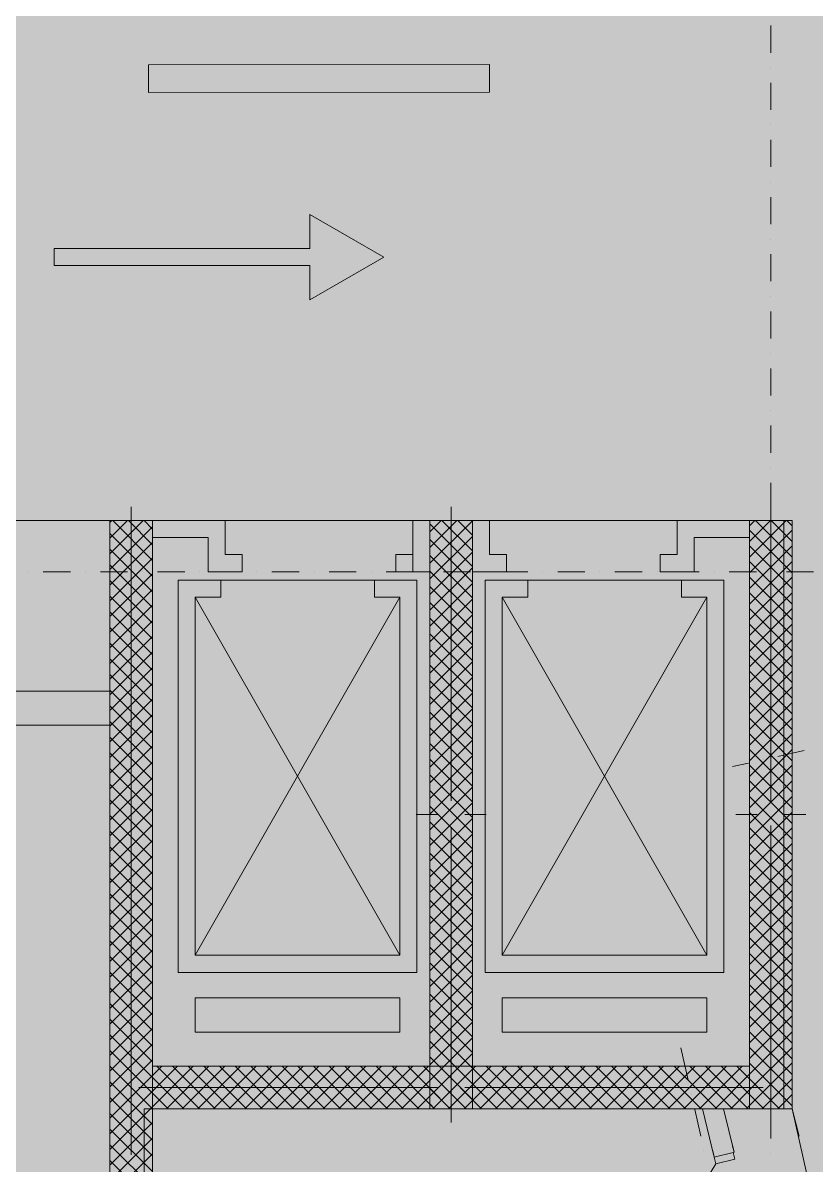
# Model space of a CAD drawing. Header units: centimetres. Extents: x -6805 to 4309, y -7338 to 617.
# Drawn here: x -164 to 302, y -1207 to -537 of the extents above; entities that cross this region are included whole.
import ezdxf

# ---------------------------------------------------------------- set-up
doc = ezdxf.new("R2010")
doc.units = ezdxf.units.CM
for name, color, linetype in [('PDF_ - DEPO_MOREA', 7, 'Continuous'), ('PDF_ - Muret e reja', 7, 'Continuous'), ('PDF_A - Fill Zone', 7, 'Continuous'), ('PDF_A - Muret', 7, 'Continuous'), ('PDF_A - Shtyllat', 7, 'Continuous')]:
    doc.layers.add(name, color=color, linetype=linetype)
for name, color, linetype, true_color in [('PDF_ - MESI I RRUGES', 7, 'Continuous', 0x7f7f7f), ('PDF_ - SHENJAT_RRUGA', 7, 'Continuous', 0x7f7f7f), ('PDF_2D Drafting - General', 7, 'Continuous', 0x7f7f7f), ('PDF_A - Akset', 7, 'Continuous', 0xfd4435), ('PDF_A - Pllaka Themel', 7, 'Continuous', 0x7f7f7f), ('PDF_A -Polyline', 7, 'Continuous', 0x7f7f7f), ('PDF_Solid Fills', 7, 'Continuous', 0x029e21)]:
    doc.layers.add(name, color=color, linetype=linetype, true_color=true_color)

msp = doc.modelspace()

# ---------------------------------------------------------------- hatches: boundary and pattern name
at = {"layer": 'PDF_ - DEPO_MOREA', "true_color": 0x029e21, "transparency": 33554559}
msp.add_hatch(color=104, dxfattribs=at).paths.add_polyline_path([(-87.35, -1354.17), (-87.35, -1174.02), (235.27, -1174.06), (279.76, -1331.86), (253.72, -1337.7), (250.57, -1354.17)])
at = {"layer": 'PDF_ - Muret e reja', "transparency": 33554559}
msp.add_hatch(color=256, dxfattribs=at).paths.add_polyline_path([(235.43, -1174.02), (247.62, -1174.02), (253.85, -1199.53), (242.18, -1202.38), (235.27, -1174.06)])
at = {"layer": 'PDF_ - SHENJAT_RRUGA', "true_color": 0xffffff, "transparency": 33554559}
msp.add_hatch(color=7, dxfattribs=at).paths.add_polyline_path([(48.41, -674.09), (4.91, -699.11), (4.91, -679.1), (-145.21, -679.1), (-145.21, -669.08), (4.91, -669.08), (4.91, -649.07)])
at = {"layer": 'PDF_A - Fill Zone', "true_color": 0x93a0c6, "transparency": 33554559}
msp.add_hatch(color=253, dxfattribs=at).paths.add_polyline_path([(-447.66, -308.22), (916.94, -308.22), (916.94, -1306.84), (921.31, -1326.37), (872.49, -1337.33), (1189.12, -2748.46), (667.5, -2865.5), (356.01, -1477.32), (320.99, -1485.18), (248.37, -1161.51), (-99.87, -1161.51), (-99.87, -1589.37), (-447.66, -1589.37)])
at = {"layer": 'PDF_A - Pllaka Themel', "true_color": 0xd5d5d5, "transparency": 33554559}
h = msp.add_hatch(color=254, dxfattribs=at)
h.paths.add_polyline_path([(-5581.92, -878.77), (-5581.92, -838.74), (-5656.99, -838.74), (-5656.99, -378.27), (-5641.97, -378.27), (-5641.97, 287.29), (-2884.66, 287.29), (-432.6, 287.29), (-419.79, 287.29), (978.3, 287.29), (978.3, -308.22), (1644.1, -308.22), (1644.1, -1142.36), (931.04, -1302.36), (1552.22, -1164.4), (1863.25, -2555.08), (1863.27, -2555.07), (2158.71, -3867.26), (2155.22, -3868.03), (2646.93, -6059.23), (2017.8, -6200.41), (2017.67, -6199.86), (-1597.03, -7011.01), (-1702.67, -6540.31), (-1846.28, -6572.52), (-1976.98, -6060.13), (-1982.53, -5964.43), (-1838.96, -5932.29), (-2055.74, -4966.25), (-2419.29, -4966.25), (-2929.7, -4966.25), (-2929.7, -2144.79), (-2909.68, -2144.79), (-2904.73, -1595.67), (-4731.2, -1619.36), (-4671.15, -1619.36), (-4671.15, -2159.83), (-5099.03, -2159.81), (-5102.54, -2159.76), (-5106.05, -2159.61), (-5109.55, -2159.37), (-5113.04, -2159.02), (-5116.52, -2158.59), (-5119.99, -2158.04), (-5123.44, -2157.41), (-5126.87, -2156.67), (-5130.27, -2155.85), (-5133.66, -2154.92), (-5137.02, -2153.9), (-5140.35, -2152.79), (-5143.64, -2151.59), (-5146.9, -2150.29), (-5150.13, -2148.9), (-5153.31, -2147.42), (-5156.45, -2145.85), (-5159.54, -2144.2), (-5162.59, -2142.46), (-5165.59, -2140.63), (-5168.53, -2138.72), (-5171.42, -2136.74), (-5174.26, -2134.66), (-5177.03, -2132.51), (-5179.74, -2130.29), (-5182.39, -2127.99), (-5184.97, -2125.61), (-5187.49, -2123.17), (-5189.94, -2120.65), (-5192.31, -2118.06), (-5194.61, -2115.42), (-5196.84, -2112.71), (-5198.99, -2109.93), (-5201.06, -2107.1), (-5203.05, -2104.21), (-5204.96, -2101.26), (-5206.78, -2098.27), (-5208.52, -2095.21), (-5210.18, -2092.12), (-5211.74, -2088.99), (-5213.22, -2085.8), (-5214.61, -2082.58), (-5215.9, -2079.32), (-5217.11, -2076.02), (-5218.22, -2072.69), (-5219.24, -2069.33), (-5220.16, -2065.95), (-5220.99, -2062.55), (-5221.72, -2059.11), (-5222.36, -2055.66), (-5222.9, -2052.19), (-5223.34, -2048.71), (-5223.69, -2045.22), (-5223.93, -2041.71), (-5224.08, -2038.21), (-5224.13, -2034.71), (-5224.12, -1589.37), (-5276.67, -1564.36), (-5842.14, -1564.36), (-5842.14, -878.77)])
h.paths.add_polyline_path([(-1884.8, -2746.4), (-1725.78, -2754.1), (-263.28, -2617.91), (-272.05, -2578.85), (-296.78, -2580.25), (-343.47, -2075.77), (-1348.13, -2129.78), (-1534.78, -2147.18), (-1533.4, -2162.02), (-1836.78, -2167.48), (-1836.78, -2147.45), (-1876.81, -2147.45), (-1876.81, -2187.49), (-1531.07, -2187.03), (-1493.33, -2681.24), (-1884.8, -2706.36)])
h.paths.add_polyline_path([(-452.61, -1589.37), (-91.92, -1583.39), (-92.31, -1174.02), (283, -1174.02), (283, -828.73), (-419.79, -828.73), (-427.6, -828.73), (-452.61, -828.73)])
h.paths.add_polyline_path([(413.21, -3713.81), (401.11, -3715.64), (389.02, -3717.55), (376.94, -3719.54), (364.87, -3721.61), (352.83, -3723.77), (340.79, -3726.01), (328.77, -3728.32), (316.77, -3730.71), (304.78, -3733.18)])
at = {"layer": 'PDF_A - Pllaka Themel', "true_color": 0xbfbfbf, "transparency": 33554559}
h = msp.add_hatch(color=9, dxfattribs=at)
h.paths.add_polyline_path([(-5637.01, -378.27), (-5637.01, -315.22), (-447.66, -308.19), (-447.66, -308.22), (963.52, -308.22), (963.52, -763.68), (936, -763.68), (936, -863.76), (963.52, -863.76), (964.76, -1337.14), (925.69, -1345.91), (892.3, -1353.4), (988.45, -1782.56), (1104.37, -2300.85), (1195.01, -2706.12), (1170.59, -2711.59), (1193.36, -2813.05), (1455.74, -3983.06), (1827.47, -5638.02), (1828.36, -5640.74), (1829.15, -5643.5), (1829.85, -5646.27), (1830.45, -5649.07), (1830.96, -5651.88), (1831.36, -5654.72), (1831.66, -5657.56), (1831.87, -5660.41), (1831.97, -5663.28), (1831.97, -5666.14), (1831.89, -5669), (1831.69, -5671.85), (1831.39, -5674.7), (1831, -5677.54), (1830.51, -5680.35), (1829.92, -5683.16), (1829.24, -5685.93), (1828.46, -5688.68), (1827.57, -5691.41), (1826.6, -5694.1), (1825.54, -5696.75), (1824.38, -5699.37), (1823.12, -5701.94), (1821.78, -5704.47), (1820.36, -5706.95), (1818.84, -5709.39), (1817.26, -5711.76), (1815.57, -5714.08), (1813.81, -5716.34), (1811.98, -5718.54), (1810.07, -5720.67), (1808.09, -5722.73), (1806.03, -5724.72), (1803.91, -5726.64), (1801.72, -5728.48), (1799.47, -5730.25), (1797.16, -5731.93), (1794.79, -5733.54), (1792.36, -5735.06), (1789.88, -5736.5), (1787.36, -5737.84), (1784.8, -5739.1), (1782.18, -5740.27), (1779.53, -5741.34), (1776.84, -5742.32), (-1865.84, -6559.76), (-1972.03, -6060.13), (1187.39, -5351.16), (1189.51, -5350.66), (1191.61, -5350.07), (1193.68, -5349.39), (1195.73, -5348.62), (1197.73, -5347.75), (1199.69, -5346.8), (1201.61, -5345.77), (1203.49, -5344.64), (1205.3, -5343.44), (1207.07, -5342.15), (1208.77, -5340.79), (1210.42, -5339.35), (1212, -5337.85), (1213.51, -5336.27), (1214.94, -5334.62), (1216.3, -5332.92), (1217.59, -5331.15), (1218.79, -5329.34), (1219.92, -5327.46), (1220.96, -5325.54), (1221.91, -5323.58), (1222.78, -5321.58), (1223.55, -5319.53), (1224.23, -5317.46), (1224.82, -5315.36), (1225.32, -5313.24), (1225.72, -5311.09), (1226.02, -5308.93), (1226.23, -5306.75), (1226.34, -5304.58), (1226.35, -5302.4), (1226.28, -5300.21), (1226.1, -5298.04), (1225.82, -5295.88), (1225.45, -5293.73), (1224.97, -5291.59), (967.71, -4147.99), (967.16, -4145.82), (966.5, -4143.68), (965.76, -4141.58), (964.92, -4139.51), (963.99, -4137.47), (962.97, -4135.49), (961.86, -4133.55), (960.67, -4131.65), (959.39, -4129.82), (958.04, -4128.05), (956.6, -4126.34), (955.09, -4124.68), (953.5, -4123.11), (951.86, -4121.6), (950.14, -4120.18), (948.36, -4118.82), (946.52, -4117.55), (944.63, -4116.36), (942.68, -4115.26), (940.7, -4114.24), (938.66, -4113.31), (936.59, -4112.48), (934.48, -4111.74), (932.34, -4111.1), (930.17, -4110.55), (927.98, -4110.1), (925.78, -4109.75), (923.56, -4109.49), (921.33, -4109.34), (919.09, -4109.28), (916.86, -4109.32), (914.63, -4109.47), (912.41, -4109.71), (910.2, -4110.05), (908.01, -4110.49), (526.4, -4196.13), (467.81, -4209.28), (455.58, -4213.1), (443.37, -4217.02), (431.2, -4221.04), (419.06, -4225.14), (406.95, -4229.34), (394.87, -4233.64), (382.82, -4238.02), (370.82, -4242.51), (358.84, -4247.08), (346.9, -4251.74), (335, -4256.5), (323.13, -4261.35), (311.3, -4266.29), (299.52, -4271.32), (287.76, -4276.44), (276.06, -4281.65), (264.38, -4286.96), (252.76, -4292.35), (241.17, -4297.83), (229.62, -4303.41), (218.13, -4309.06), (206.67, -4314.81), (195.26, -4320.65), (183.89, -4326.58), (172.57, -4332.6), (161.3, -4338.69), (150.07, -4344.88), (138.9, -4351.16), (127.76, -4357.52), (116.69, -4363.96), (105.66, -4370.49), (94.67, -4377.1), (83.75, -4383.8), (72.87, -4390.59), (62.05, -4397.46), (51.28, -4404.41), (40.57, -4411.44), (29.91, -4418.56), (19.3, -4425.76), (8.75, -4433.04), (-1.74, -4440.41), (-13.44, -4447.77), (-25.18, -4455.07), (-36.98, -4462.26), (-48.83, -4469.39), (-60.73, -4476.42), (-72.67, -4483.38), (-84.67, -4490.25), (-96.72, -4497.03), (-108.81, -4503.72), (-120.96, -4510.33), (-133.14, -4516.85), (-145.38, -4523.29), (-157.66, -4529.64), (-169.99, -4535.9), (-182.35, -4542.07), (-194.77, -4548.16), (-207.22, -4554.16), (-219.72, -4560.06), (-232.26, -4565.88), (-244.84, -4571.62), (-257.46, -4577.25), (-270.12, -4582.81), (-282.82, -4588.26), (-295.56, -4593.64), (-308.33, -4598.91), (-321.15, -4604.1), (-333.99, -4609.2), (-346.88, -4614.21), (-359.81, -4619.12), (-372.76, -4623.95), (-385.74, -4628.67), (-398.77, -4633.31), (-411.82, -4637.86), (-424.92, -4642.31), (-438.03, -4646.67), (-451.18, -4650.93), (-464.37, -4655.11), (-477.57, -4659.18), (-490.81, -4663.17), (-2040.76, -5010.98), (-2050.79, -4966.25), (-2414.34, -4966.25), (-2414.34, -4749.36), (-2414.57, -2387.78), (-2414.58, -2276.48), (-2415.05, -2272.78), (-2415.63, -2269.1), (-2416.31, -2265.43), (-2417.08, -2261.78), (-2417.93, -2258.14), (-2418.89, -2254.54), (-2419.94, -2250.96), (-2421.09, -2247.41), (-2422.32, -2243.88), (-2423.65, -2240.39), (-2425.06, -2236.94), (-2426.57, -2233.53), (-2428.15, -2230.15), (-2429.84, -2226.82), (-2431.6, -2223.53), (-2433.45, -2220.29), (-2435.38, -2217.11), (-2437.39, -2213.97), (-2439.5, -2210.88), (-2441.67, -2207.85), (-2443.93, -2204.87), (-2446.26, -2201.96), (-2448.66, -2199.11), (-2451.13, -2196.32), (-2453.69, -2193.59), (-2456.31, -2190.94), (-2459, -2188.35), (-2461.74, -2185.84), (-2464.57, -2183.38), (-2467.45, -2181.02), (-2470.39, -2178.72), (-2473.38, -2176.5), (-2476.44, -2174.36), (-2479.55, -2172.3), (-2482.72, -2170.32), (-2485.93, -2168.43), (-2489.19, -2166.61), (-2492.5, -2164.89), (-2495.85, -2163.24), (-2499.24, -2161.69), (-2502.68, -2160.23), (-2506.15, -2158.85), (-2509.65, -2157.57), (-2513.18, -2156.38), (-2904.72, -2164.81), (-2899.72, -1589.37), (-2414.31, -1589.37), (-2414.31, -828.73), (-4726.25, -828.73), (-4726.25, -1619.36), (-5219.16, -1619.35), (-5219.16, -2036.14), (-5219.17, -2034.71), (-5219.16, -1589.37), (-5271.71, -1564.36), (-5253.39, -1564.36), (-5253.39, -878.77), (-5576.97, -878.77), (-5576.97, -838.74), (-5652.02, -838.74), (-5652.02, -378.27)])
h.paths.add_polyline_path([(-1883.87, -1589.37), (-1863.84, -1589.37), (-1863.84, -1634.38), (-1863.88, -1634.38), (-1863.88, -2147.18), (-1836.55, -2147.45), (-1871.85, -2147.45), (-1871.85, -2187.49), (-1831.82, -2187.43), (-1831.82, -2147.5), (-1529.51, -2150.6), (-1526.54, -2182.48), (-1488.38, -2681.24), (-1718.52, -2706.37), (-1879.85, -2706.36), (-1879.85, -2746.4), (-1720.83, -2754.1), (-221.28, -2598.22), (-135.83, -2979.09), (-1425.42, -3268.45), (-1880.43, -3268.45), (-1873.52, -4356.82), (-1873.76, -4358.94), (-1873.89, -4361.07), (-1873.93, -4363.2), (-1873.88, -4365.33), (-1873.71, -4367.46), (-1873.46, -4369.58), (-1873.11, -4371.68), (-1872.67, -4373.76), (-1872.13, -4375.84), (-1871.5, -4377.87), (-1870.77, -4379.88), (-1869.95, -4381.85), (-1869.05, -4383.78), (-1868.06, -4385.67), (-1866.97, -4387.5), (-1865.81, -4389.3), (-1864.58, -4391.03), (-1863.26, -4392.71), (-1861.87, -4394.32), (-1860.39, -4395.87), (-1858.86, -4397.35), (-1857.26, -4398.76), (-1855.59, -4400.1), (-1853.87, -4401.36), (-1852.09, -4402.54), (-1850.27, -4403.63), (-1848.39, -4404.64), (-1846.46, -4405.56), (-1844.51, -4406.4), (-1842.5, -4407.15), (-1840.47, -4407.79), (-1838.41, -4408.35), (-1836.33, -4408.82), (-1834.23, -4409.19), (-1832.12, -4409.47), (-1829.99, -4409.65), (-1827.86, -4409.72), (-1825.73, -4409.7), (-1823.6, -4409.59), (-1821.48, -4409.38), (-1819.37, -4409.07), (-657.92, -4148.44), (-657.8, -4148.96), (-640.87, -4142.08), (-623.98, -4135.12), (-607.12, -4128.08), (-590.3, -4120.94), (-573.52, -4113.7), (-556.78, -4106.38), (-540.08, -4098.97), (-523.41, -4091.48), (-506.79, -4083.89), (-490.21, -4076.22), (-473.66, -4068.46), (-457.17, -4060.61), (-440.7, -4052.67), (-424.29, -4044.65), (-407.92, -4036.54), (-391.58, -4028.34), (-375.3, -4020.05), (-359.06, -4011.68), (-342.86, -4003.22), (-326.71, -3994.68), (-310.6, -3986.05), (-294.54, -3977.33), (-278.53, -3968.52), (-262.57, -3959.64), (-246.65, -3950.67), (-230.77, -3941.62), (-214.95, -3932.48), (-199.18, -3923.26), (-183.46, -3913.95), (-171.76, -3907.67), (-160.01, -3901.48), (-148.21, -3895.39), (-136.38, -3889.37), (-124.5, -3883.45), (-112.58, -3877.6), (-100.62, -3871.85), (-88.61, -3866.18), (-76.56, -3860.6), (-64.48, -3855.1), (-52.35, -3849.7), (-40.19, -3844.39), (-27.98, -3839.16), (-15.74, -3834.02), (-3.46, -3828.97), (8.86, -3824), (21.21, -3819.14), (33.59, -3814.35), (46.01, -3809.67), (58.47, -3805.06), (70.95, -3800.56), (83.47, -3796.14), (96.03, -3791.81), (108.6, -3787.57), (121.22, -3783.42), (133.86, -3779.37), (146.53, -3775.41), (159.23, -3771.54), (171.96, -3767.76), (184.72, -3764.08), (197.49, -3760.49), (210.3, -3756.99), (223.14, -3753.59), (235.99, -3750.28), (248.88, -3747.06), (261.78, -3743.94), (274.7, -3740.9), (287.65, -3737.97), (300.62, -3735.12), (313.61, -3732.38), (326.61, -3729.72), (339.65, -3727.16), (352.69, -3724.7), (365.76, -3722.33), (378.83, -3720.06), (391.93, -3717.88), (405.04, -3715.79), (418.17, -3713.81), (787.26, -3630.98), (789.38, -3630.46), (791.47, -3629.84), (793.53, -3629.14), (795.57, -3628.34), (797.56, -3627.45), (799.52, -3626.48), (801.42, -3625.43), (803.29, -3624.3), (805.1, -3623.08), (806.86, -3621.79), (808.55, -3620.42), (810.19, -3618.97), (811.77, -3617.46), (813.27, -3615.88), (814.71, -3614.24), (816.07, -3612.54), (817.36, -3610.77), (818.57, -3608.95), (819.69, -3607.09), (820.73, -3605.17), (821.69, -3603.21), (822.57, -3601.21), (823.36, -3599.18), (824.06, -3597.11), (824.66, -3595.01), (825.17, -3592.89), (825.6, -3590.75), (825.93, -3588.6), (826.16, -3586.43), (826.3, -3584.25), (826.34, -3582.06), (826.3, -3579.89), (826.14, -3577.71), (825.91, -3575.54), (825.57, -3573.38), (825.14, -3571.24), (681.41, -2927.91), (734.37, -2916.03), (711.61, -2814.58), (658.74, -2826.44), (287.95, -1174.02), (287.95, -828.73), (-447.66, -828.73), (-1883.87, -828.73)])

# ---------------------------------------------------------------- linework, layer by layer
at = {"layer": 'PDF_ - MESI I RRUGES', "lineweight": 0}
for points in [[(-89.84, -561.29), (110.42, -561.11)], [(-89.84, -577.5), (-89.84, -561.29)], [(110.42, -561.11), (110.42, -577.29)], [(110.42, -577.29), (-89.84, -577.5)]]:
    msp.add_lwpolyline(points, dxfattribs=at)
at = {"layer": 'PDF_ - MESI I RRUGES', "color": 7, "true_color": 0xffffff, "transparency": 33554559}
msp.add_solid([(-89.84, -561.29), (110.42, -561.11), (-89.84, -577.5), (110.42, -577.29)], dxfattribs=at)
at = {"layer": 'PDF_ - Muret e reja', "lineweight": 0}
for points in [[(235.43, -1174.02), (235.27, -1174.06)], [(235.27, -1174.06), (242.18, -1202.38)], [(253.85, -1199.53), (247.62, -1174.02)], [(242.18, -1202.38), (241.31, -1198.78)], [(242.18, -1202.38), (241.31, -1198.78)], [(242.18, -1202.38), (241.31, -1198.78)], [(242.18, -1202.38), (253.36, -1199.65)], [(253.36, -1199.65), (242.18, -1202.38)], [(242.18, -1202.38), (253.36, -1199.65)], [(242.18, -1202.38), (253.36, -1199.65)], [(253.85, -1199.53), (252.97, -1195.93)], [(253.85, -1199.53), (252.97, -1195.93)], [(253.85, -1199.53), (252.97, -1195.93)], [(253.36, -1199.65), (253.85, -1199.53)], [(253.36, -1199.65), (253.85, -1199.53)], [(253.36, -1199.65), (253.85, -1199.53)], [(254.31, -1203.54), (253.36, -1199.65)], [(243.13, -1206.27), (205.72, -1267.85)], [(242.18, -1202.38), (243.13, -1206.27)], [(243.13, -1206.27), (254.31, -1203.54)]]:
    msp.add_lwpolyline(points, dxfattribs=at)
at = {"layer": 'PDF_ - Muret e reja', "color": 7, "true_color": 0xffffff, "transparency": 33554559}
for points in [[(242.18, -1202.38), (253.85, -1199.53), (261.17, -1280.16), (272.84, -1277.32)], [(242.18, -1202.38), (253.36, -1199.65), (243.13, -1206.27), (254.31, -1203.54)]]:
    msp.add_solid(points, dxfattribs=at)
at = {"layer": 'PDF_ - SHENJAT_RRUGA', "lineweight": 0}
for points in [[(4.91, -669.08), (4.91, -649.07)], [(4.91, -649.07), (48.41, -674.09)], [(-145.21, -679.1), (-145.21, -669.08)], [(-145.21, -669.08), (4.91, -669.08)], [(48.41, -674.09), (4.91, -699.11)], [(4.91, -679.1), (-145.21, -679.1)], [(4.91, -699.11), (4.91, -679.1)]]:
    msp.add_lwpolyline(points, dxfattribs=at)
at = {"layer": 'PDF_2D Drafting - General', "lineweight": 0}
for points in [[(67.78, -863.76), (-72.34, -863.76)], [(-72.34, -863.76), (-72.34, -1093.96)], [(-47.33, -873.77), (-47.33, -863.76)], [(42.75, -873.77), (42.75, -863.76)], [(67.78, -1093.96), (67.78, -863.76)], [(247.93, -863.76), (107.81, -863.76)], [(107.81, -863.76), (107.81, -1093.96)], [(132.83, -873.77), (132.83, -863.76)], [(222.9, -873.77), (222.9, -863.76)], [(247.93, -1093.96), (247.93, -863.76)], [(-47.33, -873.77), (-62.34, -873.77)], [(-62.34, -873.77), (-62.34, -1083.95)], [(-62.34, -1083.95), (57.77, -873.77)], [(-62.34, -873.77), (57.77, -1083.95)], [(57.77, -873.77), (42.75, -873.77)], [(57.77, -1083.95), (57.77, -873.77)], [(132.83, -873.77), (117.82, -873.77)], [(117.82, -873.77), (117.82, -1083.95)], [(117.82, -1083.95), (237.91, -873.77)], [(117.82, -873.77), (237.91, -1083.95)], [(237.91, -873.77), (222.9, -873.77)], [(237.91, -1083.95), (237.91, -873.77)], [(-62.34, -1083.95), (57.77, -1083.95)], [(117.82, -1083.95), (237.91, -1083.95)], [(-72.34, -1093.96), (67.78, -1093.96)], [(107.81, -1093.96), (247.93, -1093.96)], [(-62.34, -1108.97), (57.77, -1108.97)], [(-62.34, -1128.99), (-62.34, -1108.97)], [(57.77, -1108.97), (57.77, -1128.99)], [(117.82, -1108.97), (237.91, -1108.97)], [(117.82, -1128.99), (117.82, -1108.97)], [(237.91, -1108.97), (237.91, -1128.99)], [(57.77, -1128.99), (-62.34, -1128.99)], [(237.91, -1128.99), (117.82, -1128.99)]]:
    msp.add_lwpolyline(points, dxfattribs=at)
at = {"layer": 'PDF_2D Drafting - General', "color": 7, "true_color": 0xf7f7f7, "transparency": 33554559}
for points in [[(-62.34, -1108.97), (57.77, -1108.97), (-62.34, -1128.99), (57.77, -1128.99)], [(117.82, -1108.97), (237.91, -1108.97), (117.82, -1128.99), (237.91, -1128.99)]]:
    msp.add_solid(points, dxfattribs=at)
at = {"layer": 'PDF_A - Akset', "lineweight": 0}
for points in [[(275.45, -538.24), (275.45, -554.13)], [(275.45, -562.96), (275.45, -562.96)], [(275.45, -571.78), (275.45, -587.67)], [(275.45, -596.5), (275.45, -596.5)], [(275.45, -605.32), (275.45, -621.21)], [(275.45, -630.04), (275.45, -630.04)], [(275.45, -638.87), (275.45, -654.76)], [(275.45, -663.58), (275.45, -663.58)], [(275.45, -672.41), (275.45, -688.3)], [(275.45, -697.12), (275.45, -697.12)], [(275.45, -705.95), (275.45, -721.84)], [(275.45, -730.67), (275.45, -730.67)], [(275.45, -739.49), (275.45, -755.38)], [(275.45, -764.21), (275.45, -764.21)], [(275.45, -773.04), (275.45, -788.92)], [(275.45, -797.75), (275.45, -797.75)], [(275.45, -806.58), (275.45, -822.47)], [(275.45, -831.29), (275.45, -831.29)], [(275.45, -840.12), (275.45, -856.01)], [(-160.31, -858.76), (-160.31, -858.76)], [(-135.6, -858.76), (-151.49, -858.76)], [(-126.77, -858.76), (-126.77, -858.76)], [(-102.05, -858.76), (-117.94, -858.76)], [(-93.22, -858.76), (-93.22, -858.76)], [(-68.51, -858.76), (-84.4, -858.76)], [(-59.69, -858.76), (-59.69, -858.76)], [(-34.97, -858.76), (-50.85, -858.76)], [(-26.14, -858.76), (-26.14, -858.76)], [(-1.43, -858.76), (-17.32, -858.76)], [(7.4, -858.76), (7.4, -858.76)], [(32.11, -858.76), (16.23, -858.76)], [(40.95, -858.76), (40.95, -858.76)], [(65.66, -858.76), (49.77, -858.76)], [(74.48, -858.76), (74.48, -858.76)], [(99.2, -858.76), (83.31, -858.76)], [(108.03, -858.76), (108.03, -858.76)], [(132.75, -858.76), (116.86, -858.76)], [(141.57, -858.76), (141.57, -858.76)], [(166.28, -858.76), (150.39, -858.76)], [(175.11, -858.76), (175.11, -858.76)], [(199.82, -858.76), (183.94, -858.76)], [(208.66, -858.76), (208.66, -858.76)], [(233.37, -858.76), (217.48, -858.76)], [(242.19, -858.76), (242.19, -858.76)], [(266.91, -858.76), (251.03, -858.76)], [(275.45, -864.83), (275.45, -864.83)], [(275.74, -858.76), (275.74, -858.76)], [(300.45, -858.76), (284.56, -858.76)], [(275.45, -873.66), (275.45, -889.55)], [(275.45, -898.38), (275.45, -898.38)], [(275.45, -907.2), (275.45, -923.09)], [(275.45, -931.92), (275.45, -931.92)], [(275.45, -940.75), (275.45, -956.63)], [(275.45, -965.46), (275.45, -965.46)], [(294.96, -963.74), (279.45, -967.22)], [(262.23, -971.09), (252.96, -973.17)], [(270.84, -969.16), (270.84, -969.16)], [(275.45, -974.29), (275.45, -990.18)], [(275.45, -999), (275.45, -999)], [(275.45, -1007.82), (275.45, -1023.72)], [(275.45, -1032.55), (275.45, -1032.55)], [(275.45, -1041.37), (275.45, -1057.26)], [(275.45, -1066.09), (275.45, -1066.09)], [(275.45, -1074.91), (275.45, -1090.8)], [(275.45, -1099.62), (275.45, -1099.62)], [(275.45, -1108.46), (275.45, -1124.35)], [(275.45, -1133.17), (275.45, -1133.17)], [(222.65, -1138.32), (226.91, -1157.29)], [(275.45, -1142), (275.45, -1157.89)], [(228.84, -1165.9), (228.84, -1165.9)], [(275.45, -1166.71), (275.45, -1166.71)], [(230.77, -1174.52), (234.25, -1190.03)], [(275.45, -1175.54), (275.45, -1191.42)], [(236.18, -1198.63), (236.18, -1198.63)], [(275.45, -1200.26), (275.45, -1200.26)]]:
    msp.add_lwpolyline(points, dxfattribs=at)
at = {"layer": 'PDF_A - Akset', "color": 21, "lineweight": 0, "true_color": 0xff9955}
for points in [[(-159.14, -828.73), (-143.25, -828.73)], [(-134.42, -828.73), (-134.42, -828.73)], [(-125.6, -828.73), (-109.71, -828.73)], [(-100.88, -828.73), (-100.88, -828.73)], [(-92.05, -828.73), (-76.16, -828.73)], [(-67.34, -828.73), (-67.34, -828.73)], [(-58.52, -828.73), (-42.63, -828.73)], [(-33.8, -828.73), (-33.8, -828.73)], [(-24.97, -828.73), (-9.08, -828.73)], [(-0.25, -828.73), (-0.25, -828.73)], [(8.57, -828.73), (24.46, -828.73)], [(33.28, -828.73), (33.28, -828.73)], [(42.11, -828.73), (58, -828.73)], [(66.83, -828.73), (66.83, -828.73)], [(75.66, -828.73), (91.55, -828.73)], [(100.37, -828.73), (100.37, -828.73)], [(109.19, -828.73), (125.08, -828.73)], [(133.91, -828.73), (133.91, -828.73)], [(142.74, -828.73), (158.63, -828.73)], [(167.46, -828.73), (167.46, -828.73)], [(176.28, -828.73), (192.17, -828.73)], [(200.99, -828.73), (200.99, -828.73)], [(209.83, -828.73), (225.71, -828.73)], [(234.54, -828.73), (234.54, -828.73)], [(243.36, -828.73), (259.25, -828.73)], [(268.08, -828.73), (268.08, -828.73)], [(276.91, -828.73), (287.95, -828.73)], [(287.95, -828.73), (287.95, -841.62)], [(287.95, -850.44), (287.95, -850.44)], [(287.95, -859.27), (287.95, -875.16)], [(287.95, -883.98), (287.95, -883.98)], [(287.95, -892.81), (287.95, -908.69)], [(287.95, -917.53), (287.95, -917.53)], [(287.95, -926.35), (287.95, -942.24)], [(287.95, -951.06), (287.95, -951.06)], [(287.95, -959.89), (287.95, -975.78)], [(287.95, -984.61), (287.95, -984.61)], [(287.95, -993.44), (287.95, -1009.33)], [(287.95, -1018.15), (287.95, -1018.15)], [(287.95, -1026.97), (287.95, -1042.86)], [(287.95, -1051.69), (287.95, -1051.69)], [(287.95, -1060.52), (287.95, -1076.41)], [(287.95, -1085.24), (287.95, -1085.24)], [(287.95, -1094.06), (287.95, -1109.95)], [(287.95, -1118.77), (287.95, -1118.77)], [(287.95, -1127.61), (287.95, -1143.49)], [(287.95, -1152.32), (287.95, -1152.32)], [(287.95, -1161.15), (287.95, -1174.02)], [(287.95, -1174.02), (292.1, -1190.07)], [(294.31, -1198.62), (294.31, -1198.62)]]:
    msp.add_lwpolyline(points, dxfattribs=at)
at = {"layer": 'PDF_A - Fill Zone', "color": 7, "true_color": 0xfafafa, "transparency": 33554559}
msp.add_solid([(-99.87, -1579.62), (-99.87, -1161.51), (320.99, -1485.18), (248.37, -1161.51)], dxfattribs=at)
at = {"layer": 'PDF_A - Muret', "lineweight": 0}
for points in [[(-44.83, -828.73), (-87.35, -828.73)], [(-44.83, -828.73), (-44.83, -838.74)], [(65.27, -828.73), (65.27, -858.76)], [(75.28, -828.73), (65.27, -828.73)], [(110.31, -828.73), (100.3, -828.73)], [(110.31, -848.76), (110.31, -828.73)], [(220.4, -828.73), (230.41, -828.73)], [(220.4, -828.73), (220.4, -848.76)], [(262.94, -828.73), (230.41, -828.73)], [(-87.35, -838.74), (-54.83, -838.74)], [(-54.83, -838.74), (-54.83, -858.76)], [(-44.83, -848.76), (-44.83, -838.74)], [(230.41, -858.76), (230.41, -838.74)], [(230.41, -838.74), (262.94, -838.74)], [(-34.81, -848.76), (-44.83, -848.76)], [(-34.81, -858.76), (-34.81, -848.76)], [(65.27, -848.76), (55.27, -848.76)], [(55.27, -848.76), (55.27, -858.76)], [(65.27, -858.76), (65.27, -848.76)], [(120.32, -848.76), (110.31, -848.76)], [(120.32, -858.76), (120.32, -848.76)], [(220.4, -848.76), (210.4, -848.76)], [(210.4, -858.76), (210.4, -848.76)], [(-54.83, -858.76), (-44.83, -858.76)], [(-44.83, -858.76), (-34.81, -858.76)], [(55.27, -858.76), (65.27, -858.76)], [(65.27, -858.76), (75.28, -858.76)], [(100.3, -858.76), (110.31, -858.76)], [(110.31, -858.76), (120.32, -858.76)], [(210.4, -858.76), (220.4, -858.76)], [(230.41, -858.76), (220.4, -858.76)], [(-112.38, -928.82), (-192.45, -928.82)], [(-192.45, -948.84), (-112.38, -948.84)]]:
    msp.add_lwpolyline(points, dxfattribs=at)
at = {"layer": 'PDF_A - Muret', "transparency": 33554559}
for points in [[(-54.83, -828.73), (-54.83, -838.74), (-87.35, -828.73), (-87.35, -838.74)], [(-54.83, -838.74), (-44.83, -828.73), (-44.83, -838.74)], [(-54.83, -838.74), (-54.83, -828.73), (-44.83, -828.73)], [(65.27, -828.73), (75.28, -828.73), (65.27, -858.76), (75.28, -858.76)], [(110.31, -848.76), (100.3, -848.76), (110.31, -828.73), (100.3, -828.73)], [(230.41, -828.73), (230.41, -838.74), (220.4, -828.73)], [(230.41, -838.74), (220.4, -838.74), (220.4, -828.73)], [(230.41, -838.74), (230.41, -828.73), (262.94, -838.74), (262.94, -828.73)], [(-54.83, -838.74), (-44.83, -838.74), (-54.83, -848.76), (-44.83, -848.76)], [(230.41, -848.76), (220.4, -848.76), (230.41, -838.74), (220.4, -838.74)], [(-44.83, -848.76), (-44.83, -858.76), (-54.83, -858.76)], [(-44.83, -848.76), (-54.83, -858.76), (-54.83, -848.76)], [(-44.83, -858.76), (-44.83, -848.76), (-34.81, -858.76), (-34.81, -848.76)], [(55.27, -858.76), (55.27, -848.76), (65.27, -858.76), (65.27, -848.76)], [(110.31, -848.76), (110.31, -858.76), (100.3, -858.76)], [(110.31, -848.76), (100.3, -858.76), (100.3, -848.76)], [(110.31, -858.76), (110.31, -848.76), (120.32, -858.76), (120.32, -848.76)], [(220.4, -848.76), (220.4, -858.76), (210.4, -848.76), (210.4, -858.76)], [(220.4, -858.76), (220.4, -848.76), (230.41, -858.76)], [(230.41, -848.76), (230.41, -858.76), (220.4, -848.76)], [(-192.45, -948.84), (-192.45, -928.82), (-112.38, -948.84), (-112.38, -928.82)]]:
    msp.add_solid(points, dxfattribs=at)
at = {"layer": 'PDF_A - Pllaka Themel', "lineweight": 0}
for points in [[(287.95, -828.73), (-447.66, -828.73)], [(283, -828.73), (-419.79, -828.73)], [(283, -1174.02), (283, -828.73)], [(287.95, -1174.02), (287.95, -828.73)], [(-91.92, -1583.39), (-92.31, -1174.02)], [(-92.31, -1174.02), (283, -1174.02)], [(658.74, -2826.44), (287.95, -1174.02)]]:
    msp.add_lwpolyline(points, dxfattribs=at)
at = {"layer": 'PDF_A - Shtyllat', "lineweight": 0}
for points in [[(-99.87, -1201.05), (-99.87, -820.73)], [(87.79, -993.37), (87.79, -820.73)], [(275.45, -993.37), (275.45, -820.73)], [(-112.38, -848.3), (-92.81, -828.73)], [(-112.38, -839.11), (-102.01, -828.73)], [(-112.38, -829.9), (-111.21, -828.73)], [(-87.35, -828.73), (-112.38, -828.73)], [(-112.38, -828.73), (-112.38, -1589.37)], [(-87.35, -852.13), (-110.75, -828.73)], [(-87.35, -842.93), (-101.55, -828.73)], [(-87.35, -833.73), (-92.36, -828.73)], [(-87.35, -1589.37), (-87.35, -828.73)], [(75.28, -844.65), (91.2, -828.73)], [(75.28, -835.45), (81.99, -828.73)], [(100.3, -828.73), (75.28, -828.73)], [(75.28, -828.73), (75.28, -1174.02)], [(75.28, -853.84), (100.3, -828.83)], [(100.3, -855.78), (75.28, -830.77)], [(100.3, -846.59), (82.45, -828.73)], [(100.3, -837.38), (91.65, -828.73)], [(100.3, -1174.02), (100.3, -828.73)], [(262.94, -850.19), (284.4, -828.73)], [(262.94, -840.99), (275.19, -828.73)], [(262.94, -831.79), (265.99, -828.73)], [(287.95, -828.73), (262.94, -828.73)], [(262.94, -828.73), (262.94, -1174.02)], [(287.95, -850.24), (266.45, -828.73)], [(287.95, -841.05), (275.65, -828.73)], [(287.95, -831.84), (284.85, -828.73)], [(287.95, -1174.02), (287.95, -828.73)], [(-112.38, -857.5), (-87.35, -832.48)], [(-87.35, -861.34), (-112.38, -836.31)], [(75.28, -863.05), (100.3, -838.03)], [(262.94, -859.4), (287.95, -834.37)], [(287.95, -859.44), (262.94, -834.42)], [(-112.38, -866.71), (-87.35, -841.68)], [(100.3, -864.99), (75.28, -839.97)], [(262.94, -868.59), (287.95, -843.57)], [(287.95, -868.65), (262.94, -843.62)], [(-87.35, -870.53), (-112.38, -845.51)], [(-112.38, -875.9), (-87.35, -850.89)], [(75.28, -872.25), (100.3, -847.23)], [(100.3, -874.19), (75.28, -849.17)], [(-87.35, -879.73), (-112.38, -854.71)], [(75.28, -881.44), (100.3, -856.43)], [(262.94, -877.79), (287.95, -852.77)], [(287.95, -877.84), (262.94, -852.83)], [(-112.38, -885.11), (-87.35, -860.08)], [(-87.35, -888.94), (-112.38, -863.91)], [(100.3, -883.38), (75.28, -858.37)], [(262.94, -887), (287.95, -861.97)], [(287.95, -887.05), (262.94, -862.02)], [(-112.38, -894.3), (-87.35, -869.28)], [(75.28, -890.65), (100.3, -865.62)], [(100.3, -892.59), (75.28, -867.56)], [(262.94, -896.19), (287.95, -871.18)], [(287.95, -896.24), (262.94, -871.22)], [(-87.35, -898.13), (-112.38, -873.12)], [(75.28, -899.85), (100.3, -874.83)], [(100.3, -901.79), (75.28, -876.77)], [(-112.38, -903.5), (-87.35, -878.48)], [(-87.35, -907.33), (-112.38, -882.31)], [(75.28, -909.05), (100.3, -884.03)], [(262.94, -905.4), (287.95, -880.37)], [(287.95, -905.44), (262.94, -880.42)], [(-112.38, -912.71), (-87.35, -887.68)], [(-87.35, -916.53), (-112.38, -891.51)], [(100.3, -910.99), (75.28, -885.97)], [(262.94, -914.59), (287.95, -889.57)], [(287.95, -914.65), (262.94, -889.62)], [(-112.38, -921.9), (-87.35, -896.89)], [(75.28, -918.25), (100.3, -893.23)], [(100.3, -920.19), (75.28, -895.16)], [(-87.35, -925.73), (-112.38, -900.71)], [(75.28, -927.44), (100.3, -902.43)], [(100.3, -929.38), (75.28, -904.37)], [(262.94, -923.79), (287.95, -898.77)], [(287.95, -923.84), (262.94, -898.83)], [(-112.38, -931.1), (-87.35, -906.08)], [(-87.35, -934.94), (-112.38, -909.91)], [(75.28, -936.65), (100.3, -911.62)], [(262.94, -933), (287.95, -907.97)], [(287.95, -933.04), (262.94, -908.02)], [(-112.38, -940.31), (-87.35, -915.28)], [(100.3, -938.59), (75.28, -913.56)], [(262.94, -942.19), (287.95, -917.18)], [(287.95, -942.25), (262.94, -917.22)], [(-87.35, -944.13), (-112.38, -919.12)], [(-112.38, -949.5), (-87.35, -924.49)], [(75.28, -945.85), (100.3, -920.83)], [(100.3, -947.79), (75.28, -922.77)], [(-87.35, -953.33), (-112.38, -928.31)], [(75.28, -955.05), (100.3, -930.03)], [(100.3, -956.99), (75.28, -931.97)], [(262.94, -951.4), (287.95, -926.37)], [(287.95, -951.44), (262.94, -926.43)], [(-112.38, -958.71), (-87.35, -933.68)], [(-87.35, -962.53), (-112.38, -937.51)], [(262.94, -960.59), (287.95, -935.57)], [(287.95, -960.65), (262.94, -935.62)], [(-112.38, -967.9), (-87.35, -942.89)], [(75.28, -964.25), (100.3, -939.23)], [(100.3, -966.19), (75.28, -941.16)], [(262.94, -969.79), (287.95, -944.78)], [(287.95, -969.84), (262.94, -944.83)], [(-87.35, -971.73), (-112.38, -946.72)], [(-112.38, -977.1), (-87.35, -952.08)], [(75.28, -973.45), (100.3, -948.43)], [(100.3, -975.39), (75.28, -950.37)], [(-87.35, -980.94), (-112.38, -955.91)], [(75.28, -982.65), (100.3, -957.63)], [(262.94, -979), (287.95, -953.97)], [(287.95, -979.04), (262.94, -954.02)], [(-112.38, -986.31), (-87.35, -961.28)], [(-87.35, -990.13), (-112.38, -965.11)], [(100.3, -984.59), (75.28, -959.57)], [(262.94, -988.19), (287.95, -963.18)], [(287.95, -988.25), (262.94, -963.22)], [(-112.38, -995.5), (-87.35, -970.49)], [(75.28, -991.85), (100.3, -966.83)], [(100.3, -993.79), (75.28, -968.77)], [(-87.35, -999.33), (-112.38, -974.31)], [(75.28, -1001.05), (100.3, -976.03)], [(100.3, -1002.99), (75.28, -977.97)], [(262.94, -997.39), (287.95, -972.37)], [(287.95, -997.44), (262.94, -972.43)], [(-112.38, -1004.71), (-87.35, -979.68)], [(-87.35, -1008.54), (-112.38, -983.51)], [(75.28, -1010.25), (100.3, -985.22)], [(262.94, -1006.6), (287.95, -981.57)], [(287.95, -1006.65), (262.94, -981.62)], [(-112.38, -1013.9), (-87.35, -988.89)], [(100.3, -1012.19), (75.28, -987.16)], [(262.94, -1015.79), (287.95, -990.78)], [(287.95, -1015.84), (262.94, -990.82)], [(-87.35, -1017.73), (-112.38, -992.72)], [(-112.38, -1023.1), (-87.35, -998.09)], [(75.28, -1019.45), (100.3, -994.43)], [(100.3, -1021.39), (75.28, -996.37)], [(-87.35, -1026.94), (-112.38, -1001.91)], [(79.79, -1001.38), (67.27, -1001.38)], [(75.28, -1028.65), (100.3, -1003.63)], [(100.3, -1030.59), (75.28, -1005.57)], [(87.79, -1001.38), (87.79, -1001.38)], [(95.8, -1001.38), (108.31, -1001.38)], [(267.44, -1001.38), (254.93, -1001.38)], [(262.94, -1025), (287.95, -999.97)], [(287.95, -1025.04), (262.94, -1000.03)], [(275.45, -1001.38), (275.45, -1001.38)], [(283.46, -1001.38), (295.97, -1001.38)], [(-112.38, -1032.31), (-87.35, -1007.28)], [(-87.35, -1036.13), (-112.38, -1011.11)], [(87.79, -1009.38), (87.79, -1182.03)], [(262.94, -1034.19), (287.95, -1009.17)], [(287.95, -1034.25), (262.94, -1009.22)], [(275.45, -1009.38), (275.45, -1182.03)], [(-112.38, -1041.5), (-87.35, -1016.49)], [(75.28, -1037.85), (100.3, -1012.83)], [(100.3, -1039.79), (75.28, -1014.77)], [(262.94, -1043.39), (287.95, -1018.37)], [(287.95, -1043.44), (262.94, -1018.43)], [(-87.35, -1045.33), (-112.38, -1020.31)], [(-112.38, -1050.71), (-87.35, -1025.68)], [(75.28, -1047.05), (100.3, -1022.03)], [(100.3, -1048.99), (75.28, -1023.97)], [(-87.35, -1054.54), (-112.38, -1029.51)], [(75.28, -1056.25), (100.3, -1031.23)], [(262.94, -1052.6), (287.95, -1027.57)], [(287.95, -1052.65), (262.94, -1027.62)], [(-112.38, -1059.91), (-87.35, -1034.88)], [(-87.35, -1063.73), (-112.38, -1038.72)], [(100.3, -1058.19), (75.28, -1033.17)], [(262.94, -1061.79), (287.95, -1036.78)], [(287.95, -1061.85), (262.94, -1036.82)], [(-112.38, -1069.1), (-87.35, -1044.09)], [(75.28, -1065.45), (100.3, -1040.43)], [(100.3, -1067.39), (75.28, -1042.37)], [(262.94, -1071), (287.95, -1045.97)], [(287.95, -1071.04), (262.94, -1046.03)], [(-87.35, -1072.94), (-112.38, -1047.91)], [(75.28, -1074.65), (100.3, -1049.63)], [(100.3, -1076.59), (75.28, -1051.57)], [(-112.38, -1078.31), (-87.35, -1053.28)], [(-87.35, -1082.14), (-112.38, -1057.11)], [(75.28, -1083.85), (100.3, -1058.83)], [(262.94, -1080.2), (287.95, -1055.17)], [(287.95, -1080.25), (262.94, -1055.22)], [(-112.38, -1087.5), (-87.35, -1062.49)], [(100.3, -1085.79), (75.28, -1060.77)], [(262.94, -1089.39), (287.95, -1064.38)], [(287.95, -1089.44), (262.94, -1064.43)], [(-87.35, -1091.33), (-112.38, -1066.32)], [(-112.38, -1096.71), (-87.35, -1071.68)], [(75.28, -1093.05), (100.3, -1068.03)], [(100.3, -1094.99), (75.28, -1069.97)], [(-87.35, -1100.54), (-112.38, -1075.51)], [(75.28, -1102.25), (100.3, -1077.23)], [(100.3, -1104.19), (75.28, -1079.17)], [(262.94, -1098.6), (287.95, -1073.57)], [(287.95, -1098.65), (262.94, -1073.62)], [(-112.38, -1105.91), (-87.35, -1080.88)], [(-87.35, -1109.73), (-112.38, -1084.72)], [(262.94, -1107.79), (287.95, -1082.78)], [(287.95, -1107.85), (262.94, -1082.82)], [(-112.38, -1115.1), (-87.35, -1090.09)], [(75.28, -1111.45), (100.3, -1086.43)], [(100.3, -1113.39), (75.28, -1088.37)], [(262.94, -1117), (287.95, -1091.97)], [(287.95, -1117.04), (262.94, -1092.03)], [(-87.35, -1118.94), (-112.38, -1093.91)], [(-112.38, -1124.31), (-87.35, -1099.28)], [(75.28, -1120.65), (100.3, -1095.63)], [(100.3, -1122.59), (75.28, -1097.57)], [(-87.35, -1128.14), (-112.38, -1103.11)], [(75.28, -1129.85), (100.3, -1104.83)], [(262.94, -1126.2), (287.95, -1101.17)], [(287.95, -1126.25), (262.94, -1101.22)], [(-112.38, -1133.51), (-87.35, -1108.49)], [(-87.35, -1137.33), (-112.38, -1112.32)], [(100.3, -1131.79), (75.28, -1106.77)], [(262.94, -1135.39), (287.95, -1110.38)], [(287.95, -1135.45), (262.94, -1110.43)], [(-112.38, -1142.71), (-87.35, -1117.69)], [(75.28, -1139.05), (100.3, -1114.03)], [(100.3, -1140.99), (75.28, -1115.97)], [(262.94, -1144.6), (287.95, -1119.57)], [(287.95, -1144.64), (262.94, -1119.63)], [(-87.35, -1146.54), (-112.38, -1121.51)], [(75.28, -1148.25), (100.3, -1123.23)], [(100.3, -1150.19), (75.28, -1125.17)], [(-112.38, -1151.91), (-87.35, -1126.88)], [(-87.35, -1155.73), (-112.38, -1130.72)], [(75.28, -1157.45), (100.3, -1132.43)], [(262.94, -1153.79), (287.95, -1128.78)], [(287.95, -1153.85), (262.94, -1128.82)], [(-112.38, -1161.1), (-87.35, -1136.09)], [(100.3, -1159.39), (75.28, -1134.37)], [(262.94, -1163), (287.95, -1137.98)], [(287.95, -1163.04), (262.94, -1138.03)], [(-87.35, -1164.94), (-112.38, -1139.92)], [(-112.38, -1170.31), (-87.35, -1145.28)], [(75.28, -1166.66), (100.3, -1141.63)], [(100.3, -1168.6), (75.28, -1143.57)], [(87.79, -1153.51), (87.79, -1140.99)], [(-87.35, -1174.14), (-112.38, -1149.11)], [(-87.35, -1172.88), (-63.47, -1149)], [(-87.35, -1163.69), (-72.67, -1149)], [(-87.35, -1154.49), (-81.88, -1149)], [(262.94, -1149), (-87.35, -1149)], [(-87.35, -1149), (-87.35, -1174.02)], [(-59.87, -1174.02), (-84.89, -1149)], [(-79.29, -1174.02), (-54.28, -1149)], [(-50.66, -1174.02), (-75.69, -1149)], [(-70.1, -1174.02), (-45.07, -1149)], [(-41.47, -1174.02), (-66.48, -1149)], [(-60.89, -1174.02), (-35.88, -1149)], [(-32.27, -1174.02), (-57.29, -1149)], [(-51.69, -1174.02), (-26.67, -1149)], [(-23.07, -1174.02), (-48.09, -1149)], [(-42.5, -1174.02), (-17.47, -1149)], [(-13.87, -1174.02), (-38.89, -1149)], [(-33.29, -1174.02), (-8.28, -1149)], [(-4.66, -1174.02), (-29.69, -1149)], [(-24.1, -1174.02), (0.93, -1149)], [(4.53, -1174.02), (-20.48, -1149)], [(-14.89, -1174.02), (10.13, -1149)], [(13.73, -1174.02), (-11.29, -1149)], [(-5.69, -1174.02), (19.32, -1149)], [(22.94, -1174.02), (-2.09, -1149)], [(3.5, -1174.02), (28.53, -1149)], [(32.13, -1174.02), (7.12, -1149)], [(12.71, -1174.02), (37.72, -1149)], [(41.34, -1174.02), (16.31, -1149)], [(21.9, -1174.02), (46.93, -1149)], [(50.53, -1174.02), (25.51, -1149)], [(31.11, -1174.02), (56.13, -1149)], [(59.73, -1174.02), (34.71, -1149)], [(40.31, -1174.02), (65.32, -1149)], [(68.94, -1174.02), (43.91, -1149)], [(49.5, -1174.02), (74.53, -1149)], [(78.13, -1174.02), (53.12, -1149)], [(58.71, -1174.02), (83.73, -1149)], [(87.34, -1174.02), (62.31, -1149)], [(67.91, -1174.02), (92.93, -1149)], [(96.54, -1174.02), (71.51, -1149)], [(96.54, -1174.02), (75.28, -1152.77)], [(77.1, -1174.02), (102.13, -1149)], [(77.1, -1174.02), (100.3, -1150.83)], [(105.73, -1174.02), (80.72, -1149)], [(86.31, -1174.02), (111.32, -1149)], [(114.94, -1174.02), (89.91, -1149)], [(95.5, -1174.02), (120.53, -1149)], [(124.13, -1174.02), (99.12, -1149)], [(104.71, -1174.02), (129.73, -1149)], [(133.34, -1174.02), (108.31, -1149)], [(113.91, -1174.02), (138.93, -1149)], [(142.54, -1174.02), (117.51, -1149)], [(123.1, -1174.02), (148.13, -1149)], [(151.73, -1174.02), (126.72, -1149)], [(132.31, -1174.02), (157.32, -1149)], [(160.94, -1174.02), (135.91, -1149)], [(141.51, -1174.02), (166.53, -1149)], [(170.13, -1174.02), (145.11, -1149)], [(150.71, -1174.02), (175.73, -1149)], [(179.33, -1174.02), (154.32, -1149)], [(159.91, -1174.02), (184.93, -1149)], [(188.54, -1174.02), (163.51, -1149)], [(169.1, -1174.02), (194.13, -1149)], [(197.73, -1174.02), (172.72, -1149)], [(178.31, -1174.02), (203.33, -1149)], [(206.94, -1174.02), (181.91, -1149)], [(187.51, -1174.02), (212.53, -1149)], [(216.14, -1174.02), (191.11, -1149)], [(196.71, -1174.02), (221.73, -1149)], [(225.33, -1174.02), (200.32, -1149)], [(205.91, -1174.02), (230.92, -1149)], [(234.54, -1174.02), (209.51, -1149)], [(215.1, -1174.02), (240.13, -1149)], [(243.73, -1174.02), (218.72, -1149)], [(224.31, -1174.02), (249.33, -1149)], [(252.94, -1174.02), (227.91, -1149)], [(233.51, -1174.02), (258.53, -1149)], [(262.14, -1174.02), (237.11, -1149)], [(262.94, -1165.63), (246.32, -1149)], [(262.94, -1156.43), (255.51, -1149)], [(262.94, -1172.2), (287.95, -1147.17)], [(287.95, -1172.25), (262.94, -1147.22)], [(262.94, -1174.02), (262.94, -1149)], [(-112.38, -1179.51), (-87.35, -1154.49)], [(-87.35, -1183.33), (-112.38, -1158.32)], [(-69.07, -1174.02), (-87.35, -1155.73)], [(86.31, -1174.02), (100.3, -1160.03)], [(242.71, -1174.02), (262.94, -1153.79)], [(280.54, -1174.02), (262.94, -1156.43)], [(270.31, -1174.02), (287.95, -1156.38)], [(-112.38, -1188.7), (-87.35, -1163.69)], [(79.79, -1161.51), (-95.36, -1161.51)], [(-78.26, -1174.02), (-87.35, -1164.94)], [(87.34, -1174.02), (75.28, -1161.97)], [(87.79, -1161.51), (87.79, -1161.51)], [(95.8, -1161.51), (270.94, -1161.51)], [(251.91, -1174.02), (262.94, -1163)], [(271.33, -1174.02), (262.94, -1165.63)], [(279.51, -1174.02), (287.95, -1165.57)], [(-87.35, -1192.54), (-112.38, -1167.51)], [(-112.38, -1197.91), (-87.35, -1172.88)], [(78.13, -1174.02), (75.28, -1171.17)], [(87.79, -1169.52), (87.79, -1182.03)], [(95.5, -1174.02), (100.3, -1169.23)], [(261.11, -1174.02), (262.94, -1172.2)], [(-87.35, -1201.74), (-112.38, -1176.72)], [(-87.35, -1174.02), (262.94, -1174.02)], [(75.28, -1174.02), (100.3, -1174.02)], [(262.94, -1174.02), (287.95, -1174.02)], [(-112.38, -1207.1), (-87.35, -1182.09)], [(-87.35, -1210.93), (-112.38, -1185.92)], [(-112.38, -1216.31), (-87.35, -1191.29)], [(-87.35, -1220.14), (-112.38, -1195.11)], [(-112.38, -1225.51), (-87.35, -1200.49)], [(-87.35, -1229.33), (-112.38, -1204.32)]]:
    msp.add_lwpolyline(points, dxfattribs=at)
at = {"layer": 'PDF_A - Shtyllat', "color": 8, "true_color": 0x7f7f7f, "transparency": 33554559}
for points in [[(-112.38, -1589.37), (-112.38, -828.73), (-87.35, -1589.37), (-87.35, -828.73)], [(75.28, -1174.02), (75.28, -828.73), (100.3, -1174.02), (100.3, -828.73)], [(262.94, -1174.02), (262.94, -828.73), (287.95, -1174.02), (287.95, -828.73)], [(262.94, -1174.02), (-87.35, -1174.02), (262.94, -1149), (-87.35, -1149)]]:
    msp.add_solid(points, dxfattribs=at)
at = {"layer": 'PDF_A -Polyline', "lineweight": 0}
for points in [[(-177.47, -828.73), (-145.7, -828.73)], [(-124.51, -828.73), (-112.38, -828.73)]]:
    msp.add_lwpolyline(points, dxfattribs=at)
at = {"layer": 'PDF_Solid Fills', "transparency": 33554559}
msp.add_solid([(-422.63, -1218.07), (-422.63, -828.73), (-112.38, -1218.07), (-112.38, -828.73)], dxfattribs=at)

doc.saveas('drawing.dxf')
